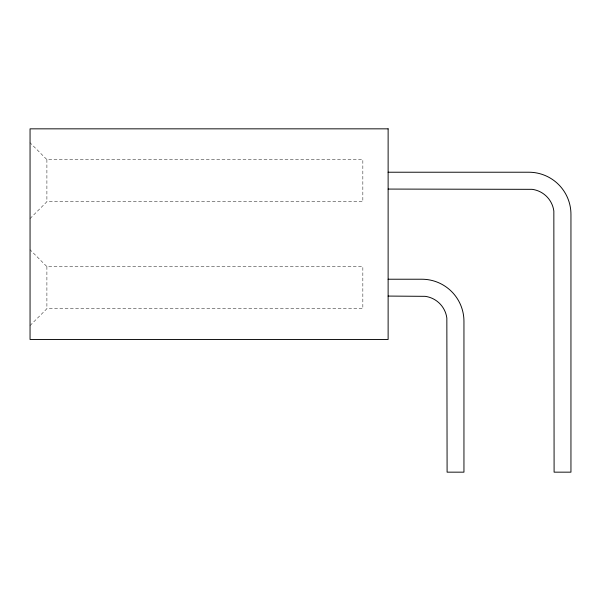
<?xml version="1.0" encoding="UTF-8"?>
<svg xmlns="http://www.w3.org/2000/svg" width="601" height="601" viewBox="0 0 601 601"><rect width="100%" height="100%" fill="white"/><g stroke="black" fill="none" stroke-linecap="round" stroke-linejoin="round"><path stroke-width="0.45" stroke-dasharray="3 2.25" d="M30.05 218.561L46.901 201.711L362.846 201.711L362.846 159.588L46.901 159.588L30.05 142.737M30.05 325.562L46.901 308.711L362.846 308.711L362.846 266.589L46.901 266.589L30.05 249.738M46.901 159.588L46.901 201.711M46.901 266.589L46.901 308.711"/><path stroke-width="0.9" d="M388.126 172.224L528.827 172.224A42.123 42.123 0 0 1 570.95 214.354L570.95 472.161L554.099 472.161L553.844 211.056A25.242 25.242 0 0 0 532.118 189.33L388.126 189.075M388.126 279.225L421.827 279.225A42.123 42.123 0 0 1 463.949 321.355L463.949 472.161L447.099 472.161L446.843 318.057A25.242 25.242 0 0 0 425.117 296.331L388.126 296.075M388.126 128.839L30.05 128.839L30.05 339.467L388.126 339.467L388.126 128.839"/></g></svg>
